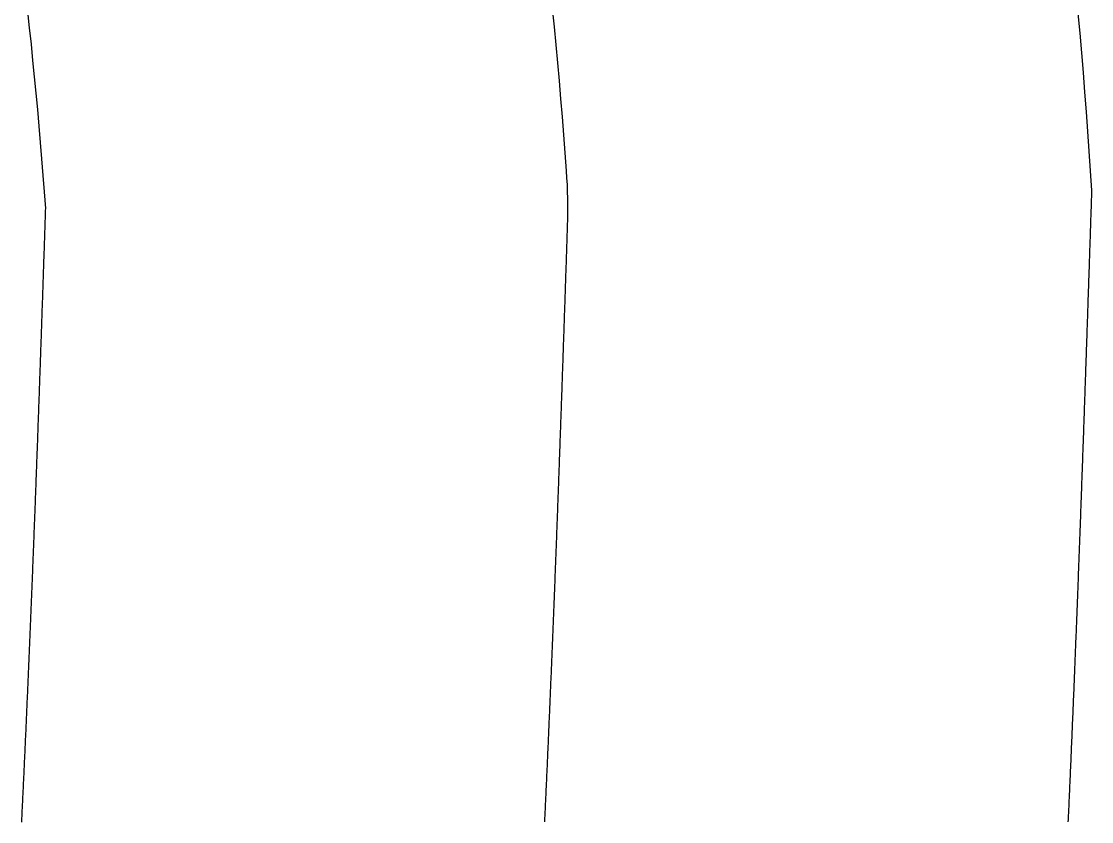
# Model space of a CAD drawing. Extents: x 10 to 206, y -65 to 73.
# Drawn here: x 174.0525 to 174.3208, y -49.8438 to -49.6431 of the extents above; entities that cross this region are included whole.
import ezdxf

# ---------------------------------------------------------------- set-up
doc = ezdxf.new("R2010")
doc.units = 0
doc.header["$LTSCALE"] = 0.5
doc.layers.add('LOGO', color=7, linetype='Continuous')

msp = doc.modelspace()

# ---------------------------------------------------------------- linework, layer by layer
at = {"layer": 'LOGO'}
for points in [[(174.0540836, -49.64060036), (174.05452403, -49.6446954), (174.05495218, -49.64879521), (174.05536803, -49.65289973), (174.05577159, -49.65700889), (174.05616285, -49.66112262), (174.05654181, -49.66524087), (174.05690847, -49.66936356), (174.05726283, -49.67349064), (174.05760488, -49.67762204), (174.05793463, -49.68175769), (174.05825206, -49.68589754), (174.05855719, -49.69004151), (174.05853995, -49.6905588), (174.05852271, -49.69107602), (174.05850546, -49.69159318), (174.05848821, -49.69211026), (174.05847096, -49.69262727), (174.05845371, -49.69314421), (174.05843646, -49.69366108), (174.0584192, -49.69417788), (174.05840195, -49.69469461), (174.05838469, -49.69521126), (174.05836743, -49.69572785), (174.05835016, -49.69624436), (174.05833289, -49.69676081), (174.05831562, -49.69727718), (174.05829835, -49.69779348), (174.05828107, -49.69830971), (174.05826379, -49.69882586), (174.05824651, -49.69934195), (174.05822922, -49.69985797), (174.05821193, -49.70037391), (174.05819464, -49.70088978), (174.05817734, -49.70140558), (174.05816004, -49.70192131), (174.05814273, -49.70243697), (174.05812542, -49.70295255), (174.0581081, -49.70346807), (174.05809078, -49.70398351), (174.05807346, -49.70449888), (174.05805613, -49.70501418), (174.05803879, -49.7055294), (174.05802145, -49.70604456), (174.0580041, -49.70655964), (174.05798675, -49.70707465), (174.05796939, -49.70758959), (174.05795203, -49.70810446), (174.05793466, -49.70861925), (174.05791729, -49.70913397), (174.05789991, -49.70964862), (174.05788252, -49.7101632), (174.05786513, -49.7106777), (174.05784773, -49.71119214), (174.05783032, -49.7117065), (174.05781291, -49.71222078), (174.05779549, -49.712735), (174.05777806, -49.71324914), (174.05776062, -49.71376321), (174.05774317, -49.71427721), (174.0577257, -49.71479114), (174.05770823, -49.71530499), (174.05769074, -49.71581877), (174.05767323, -49.71633249), (174.05765572, -49.71684613), (174.05763819, -49.71735969), (174.05762065, -49.71787319), (174.05760309, -49.71838661), (174.05758552, -49.71889997), (174.05756794, -49.71941325), (174.05755034, -49.71992645), (174.05753273, -49.72043959), (174.05751511, -49.72095265), (174.05749747, -49.72146564), (174.05747982, -49.72197856), (174.05746215, -49.72249141), (174.05744447, -49.72300418), (174.05742677, -49.72351688), (174.05740906, -49.72402951), (174.05739134, -49.72454207), (174.0573736, -49.72505455), (174.05735585, -49.72556696), (174.05733808, -49.7260793), (174.05732029, -49.72659157), (174.05730249, -49.72710376), (174.05728468, -49.72761588), (174.05726685, -49.72812793), (174.057249, -49.7286399), (174.05723114, -49.7291518), (174.05721327, -49.72966363), (174.05719537, -49.73017539), (174.05717747, -49.73068707), (174.05715954, -49.73119868), (174.0571416, -49.73171022), (174.05712365, -49.73222168), (174.05710567, -49.73273307), (174.05708768, -49.73324439), (174.05706968, -49.73375563), (174.05705166, -49.7342668), (174.05703362, -49.7347779), (174.05701556, -49.73528892), (174.05699749, -49.73579987), (174.0569794, -49.73631075), (174.0569613, -49.73682155), (174.05694317, -49.73733228), (174.05692503, -49.73784293), (174.05690687, -49.73835352), (174.0568887, -49.73886402), (174.0568705, -49.73937446), (174.05685229, -49.73988482), (174.05683406, -49.74039511), (174.05681582, -49.74090532), (174.05679755, -49.74141546), (174.05677927, -49.74192552), (174.05676097, -49.74243551), (174.05674265, -49.74294543), (174.05672431, -49.74345527), (174.05670595, -49.74396504), (174.05668758, -49.74447474), (174.05666918, -49.74498436), (174.05665077, -49.7454939), (174.05663234, -49.74600337), (174.05661389, -49.74651277), (174.05659542, -49.74702209), (174.05657693, -49.74753134), (174.05655842, -49.74804052), (174.05653989, -49.74854962), (174.05652134, -49.74905864), (174.05650277, -49.74956759), (174.05648419, -49.75007647), (174.05646558, -49.75058527), (174.05644695, -49.75109399), (174.05642831, -49.75160264), (174.05640964, -49.75211122), (174.05639095, -49.75261972), (174.05637224, -49.75312815), (174.05635351, -49.7536365), (174.05633477, -49.75414478), (174.056316, -49.75465298), (174.05629721, -49.7551611), (174.05627839, -49.75566916), (174.05625956, -49.75617713), (174.05624071, -49.75668503), (174.05622183, -49.75719286), (174.05620294, -49.75770061), (174.05618402, -49.75820828), (174.05616508, -49.75871588), (174.05614612, -49.75922341), (174.05612714, -49.75973086), (174.05610813, -49.76023823), (174.05608911, -49.76074553), (174.05607006, -49.76125275), (174.05605099, -49.7617599), (174.05603189, -49.76226697), (174.05601278, -49.76277396), (174.05599364, -49.76328088), (174.05597448, -49.76378773), (174.0559553, -49.76429449), (174.05593609, -49.76480118), (174.05591687, -49.7653078), (174.05589761, -49.76581434), (174.05587834, -49.7663208), (174.05585904, -49.76682719), (174.05583972, -49.7673335), (174.05582038, -49.76783974), (174.05580101, -49.7683459), (174.05578162, -49.76885198), (174.0557622, -49.76935799), (174.05574276, -49.76986392), (174.0557233, -49.77036977), (174.05570382, -49.77087555), (174.0556843, -49.77138125), (174.05566477, -49.77188688), (174.05564521, -49.77239242), (174.05562563, -49.7728979), (174.05560602, -49.77340329), (174.05558639, -49.77390861), (174.05556673, -49.77441385), (174.05554705, -49.77491901), (174.05552734, -49.7754241), (174.05550761, -49.77592911), (174.05548785, -49.77643405), (174.05546807, -49.77693891), (174.05544826, -49.77744369), (174.05542842, -49.77794839), (174.05540857, -49.77845302), (174.05538868, -49.77895756), (174.05536877, -49.77946204), (174.05534883, -49.77996643), (174.05532887, -49.78047075), (174.05530888, -49.78097499), (174.05528887, -49.78147915), (174.05526883, -49.78198324), (174.05524876, -49.78248725), (174.05522867, -49.78299118), (174.05520855, -49.78349503), (174.0551884, -49.78399881), (174.05516823, -49.78450251), (174.05514803, -49.78500613), (174.0551278, -49.78550967), (174.05510755, -49.78601313), (174.05508727, -49.78651652), (174.05506696, -49.78701983), (174.05504662, -49.78752306), (174.05502626, -49.78802622), (174.05500587, -49.78852929), (174.05498545, -49.78903229), (174.054965, -49.78953521), (174.05494452, -49.79003806), (174.05492402, -49.79054082), (174.05490349, -49.79104351), (174.05488293, -49.79154611), (174.05486234, -49.79204864), (174.05484173, -49.7925511), (174.05482108, -49.79305347), (174.05480041, -49.79355576), (174.05477971, -49.79405798), (174.05475898, -49.79456012), (174.05473822, -49.79506218), (174.05471743, -49.79556416), (174.05469661, -49.79606606), (174.05467577, -49.79656789), (174.05465489, -49.79706963), (174.05463398, -49.7975713), (174.05461305, -49.79807289), (174.05459208, -49.79857439), (174.05457109, -49.79907583), (174.05455006, -49.79957718), (174.05452901, -49.80007845), (174.05450792, -49.80057964), (174.05448681, -49.80108076), (174.05446566, -49.80158179), (174.05444449, -49.80208275), (174.05442328, -49.80258363), (174.05440205, -49.80308443), (174.05438078, -49.80358515), (174.05435948, -49.80408579), (174.05433815, -49.80458635), (174.05431679, -49.80508683), (174.0542954, -49.80558723), (174.05427398, -49.80608755), (174.05425253, -49.8065878), (174.05423104, -49.80708796), (174.05420952, -49.80758804), (174.05418798, -49.80808805), (174.0541664, -49.80858797), (174.05414479, -49.80908782), (174.05412314, -49.80958759), (174.05410147, -49.81008727), (174.05407976, -49.81058688), (174.05405802, -49.8110864), (174.05403625, -49.81158585), (174.05401444, -49.81208522), (174.0539926, -49.8125845), (174.05397073, -49.81308371), (174.05394883, -49.81358284), (174.0539269, -49.81408188), (174.05390493, -49.81458085), (174.05388293, -49.81507974), (174.05386089, -49.81557854), (174.05383882, -49.81607727), (174.05381672, -49.81657591), (174.05379459, -49.81707448), (174.05377242, -49.81757296), (174.05375022, -49.81807137), (174.05372798, -49.81856969), (174.05370571, -49.81906793), (174.05368341, -49.8195661), (174.05366107, -49.82006418), (174.0536387, -49.82056218), (174.05361629, -49.8210601), (174.05359385, -49.82155794), (174.05357138, -49.8220557), (174.05354887, -49.82255338), (174.05352632, -49.82305098), (174.05350374, -49.82354849), (174.05348113, -49.82404593), (174.05345848, -49.82454329), (174.0534358, -49.82504056), (174.05341308, -49.82553775), (174.05339032, -49.82603486), (174.05336753, -49.82653189), (174.05334471, -49.82702884), (174.05332185, -49.82752571), (174.05329895, -49.8280225), (174.05327602, -49.8285192), (174.05325305, -49.82901583), (174.05323004, -49.82951237), (174.053207, -49.83000883), (174.05318392, -49.83050521), (174.05316081, -49.83100151), (174.05313766, -49.83149773), (174.05311447, -49.83199386), (174.05309125, -49.83248992), (174.05306799, -49.83298589), (174.05304469, -49.83348178), (174.05302136, -49.83397759), (174.05299799, -49.83447331), (174.05297458, -49.83496896), (174.05295113, -49.83546452), (174.05292765, -49.83596), (174.05290413, -49.8364554), (174.05288057, -49.83695072), (174.05285698, -49.83744595), (174.05283334, -49.8379411), (174.05280967, -49.83843617), (174.05278596, -49.83893116), (174.05276222, -49.83942607), (174.05273843, -49.83992089), (174.05271461, -49.84041563), (174.05269075, -49.84091029), (174.05266684, -49.84140487), (174.05264291, -49.84189936), (174.05261893, -49.84239377), (174.05259491, -49.8428881), (174.05257085, -49.84338235), (174.05254676, -49.84387651)], [(174.31736484, -49.64113477), (174.31780356, -49.6460593), (174.31822748, -49.65098674), (174.31863661, -49.65591704), (174.31903099, -49.66085015), (174.31941065, -49.66578604), (174.31977561, -49.67072465), (174.3201259, -49.67566594), (174.32046156, -49.68060986), (174.3207826, -49.68555638), (174.32076463, -49.68609704), (174.32074666, -49.6866377), (174.32072868, -49.68717835), (174.32071071, -49.68771901), (174.32069274, -49.68825967), (174.32067476, -49.68880032), (174.32065678, -49.68934098), (174.32063881, -49.68988164), (174.32062083, -49.69042229), (174.32060285, -49.69096295), (174.32058487, -49.6915036), (174.32056689, -49.69204426), (174.3205489, -49.69258491), (174.32053091, -49.69312556), (174.32051293, -49.69366622), (174.32049493, -49.69420687), (174.32047694, -49.69474752), (174.32045894, -49.69528817), (174.32044094, -49.69582882), (174.32042294, -49.69636947), (174.32040494, -49.69691012), (174.32038693, -49.69745077), (174.32036892, -49.69799142), (174.3203509, -49.69853206), (174.32033288, -49.69907271), (174.32031486, -49.69961335), (174.32029683, -49.700154), (174.3202788, -49.70069464), (174.32026076, -49.70123528), (174.32024272, -49.70177592), (174.32022468, -49.70231656), (174.32020663, -49.70285719), (174.32018857, -49.70339783), (174.32017051, -49.70393846), (174.32015245, -49.7044791), (174.32013438, -49.70501973), (174.3201163, -49.70556036), (174.32009822, -49.70610099), (174.32008013, -49.70664162), (174.32006204, -49.70718224), (174.32004394, -49.70772287), (174.32002583, -49.70826349), (174.32000772, -49.70880411), (174.3199896, -49.70934473), (174.31997147, -49.70988535), (174.31995334, -49.71042596), (174.3199352, -49.71096658), (174.31991705, -49.71150719), (174.31989889, -49.7120478), (174.31988073, -49.71258841), (174.31986256, -49.71312902), (174.31984438, -49.71366962), (174.31982619, -49.71421022), (174.319808, -49.71475082), (174.31978979, -49.71529142), (174.31977158, -49.71583202), (174.31975336, -49.71637261), (174.31973513, -49.7169132), (174.31971689, -49.71745379), (174.31969864, -49.71799438), (174.31968039, -49.71853496), (174.31966212, -49.71907554), (174.31964384, -49.71961612), (174.31962556, -49.7201567), (174.31960726, -49.72069727), (174.31958895, -49.72123784), (174.31957064, -49.72177841), (174.31955231, -49.72231898), (174.31953397, -49.72285954), (174.31951562, -49.7234001), (174.31949726, -49.72394066), (174.31947889, -49.72448122), (174.31946051, -49.72502177), (174.31944212, -49.72556232), (174.31942372, -49.72610286), (174.3194053, -49.72664341), (174.31938687, -49.72718395), (174.31936843, -49.72772449), (174.31934998, -49.72826502), (174.31933151, -49.72880555), (174.31931304, -49.72934608), (174.31929455, -49.7298866), (174.31927605, -49.73042713), (174.31925753, -49.73096764), (174.319239, -49.73150816), (174.31922046, -49.73204867), (174.31920191, -49.73258918), (174.31918334, -49.73312968), (174.31916476, -49.73367018), (174.31914616, -49.73421068), (174.31912755, -49.73475117), (174.31910893, -49.73529166), (174.31909029, -49.73583215), (174.31907164, -49.73637263), (174.31905297, -49.73691311), (174.31903429, -49.73745359), (174.31901559, -49.73799406), (174.31899688, -49.73853453), (174.31897815, -49.73907499), (174.31895941, -49.73961545), (174.31894065, -49.74015591), (174.31892187, -49.74069636), (174.31890308, -49.74123681), (174.31888428, -49.74177725), (174.31886545, -49.74231769), (174.31884662, -49.74285812), (174.31882776, -49.74339856), (174.31880889, -49.74393898), (174.31879, -49.7444794), (174.31877109, -49.74501982), (174.31875217, -49.74556024), (174.31873323, -49.74610065), (174.31871427, -49.74664105), (174.3186953, -49.74718145), (174.31867631, -49.74772185), (174.3186573, -49.74826224), (174.31863827, -49.74880262), (174.31861922, -49.74934301), (174.31860016, -49.74988338), (174.31858107, -49.75042376), (174.31856197, -49.75096412), (174.31854285, -49.75150449), (174.31852371, -49.75204484), (174.31850455, -49.7525852), (174.31848537, -49.75312555), (174.31846617, -49.75366589), (174.31844695, -49.75420623), (174.31842772, -49.75474656), (174.31840846, -49.75528689), (174.31838918, -49.75582721), (174.31836988, -49.75636753), (174.31835056, -49.75690784), (174.31833123, -49.75744815), (174.31831187, -49.75798845), (174.31829249, -49.75852875), (174.31827309, -49.75906904), (174.31825366, -49.75960932), (174.31823422, -49.7601496), (174.31821475, -49.76068988), (174.31819527, -49.76123015), (174.31817576, -49.76177041), (174.31815623, -49.76231067), (174.31813668, -49.76285092), (174.3181171, -49.76339117), (174.3180975, -49.76393141), (174.31807788, -49.76447164), (174.31805824, -49.76501187), (174.31803857, -49.7655521), (174.31801889, -49.76609231), (174.31799917, -49.76663252), (174.31797944, -49.76717273), (174.31795968, -49.76771293), (174.3179399, -49.76825312), (174.31792009, -49.76879331), (174.31790026, -49.76933349), (174.31788041, -49.76987367), (174.31786053, -49.77041384), (174.31784063, -49.770954), (174.3178207, -49.77149415), (174.31780075, -49.7720343), (174.31778077, -49.77257445), (174.31776077, -49.77311459), (174.31774074, -49.77365472), (174.31772069, -49.77419484), (174.31770061, -49.77473496), (174.31768051, -49.77527507), (174.31766038, -49.77581517), (174.31764022, -49.77635527), (174.31762004, -49.77689536), (174.31759983, -49.77743545), (174.3175796, -49.77797552), (174.31755933, -49.77851559), (174.31753905, -49.77905566), (174.31751873, -49.77959572), (174.31749839, -49.78013577), (174.31747802, -49.78067581), (174.31745762, -49.78121584), (174.3174372, -49.78175587), (174.31741675, -49.7822959), (174.31739627, -49.78283591), (174.31737576, -49.78337592), (174.31735522, -49.78391592), (174.31733466, -49.78445591), (174.31731407, -49.7849959), (174.31729345, -49.78553588), (174.3172728, -49.78607585), (174.31725212, -49.78661581), (174.31723141, -49.78715577), (174.31721067, -49.78769572), (174.3171899, -49.78823566), (174.31716911, -49.78877559), (174.31714828, -49.78931552), (174.31712743, -49.78985543), (174.31710654, -49.79039535), (174.31708562, -49.79093525), (174.31706468, -49.79147514), (174.3170437, -49.79201503), (174.31702269, -49.79255491), (174.31700165, -49.79309478), (174.31698058, -49.79363465), (174.31695948, -49.7941745), (174.31693835, -49.79471435), (174.31691719, -49.79525419), (174.31689599, -49.79579402), (174.31687477, -49.79633384), (174.31685351, -49.79687366), (174.31683222, -49.79741347), (174.31681089, -49.79795326), (174.31678954, -49.79849305), (174.31676815, -49.79903284), (174.31674673, -49.79957261), (174.31672528, -49.80011238), (174.31670379, -49.80065213), (174.31668227, -49.80119188), (174.31666072, -49.80173162), (174.31663913, -49.80227135), (174.31661751, -49.80281107), (174.31659586, -49.80335079), (174.31657417, -49.80389049), (174.31655245, -49.80443019), (174.31653069, -49.80496988), (174.3165089, -49.80550956), (174.31648708, -49.80604923), (174.31646522, -49.80658889), (174.31644332, -49.80712854), (174.3164214, -49.80766818), (174.31639943, -49.80820782), (174.31637743, -49.80874744), (174.3163554, -49.80928706), (174.31633332, -49.80982667), (174.31631122, -49.81036627), (174.31628907, -49.81090585), (174.3162669, -49.81144543), (174.31624468, -49.811985), (174.31622243, -49.81252456), (174.31620014, -49.81306412), (174.31617782, -49.81360366), (174.31615545, -49.81414319), (174.31613306, -49.81468271), (174.31611062, -49.81522223), (174.31608815, -49.81576173), (174.31606564, -49.81630123), (174.31604309, -49.81684071), (174.3160205, -49.81738018), (174.31599788, -49.81791965), (174.31597521, -49.81845911), (174.31595251, -49.81899855), (174.31592977, -49.81953799), (174.315907, -49.82007741), (174.31588418, -49.82061683), (174.31586132, -49.82115624), (174.31583843, -49.82169563), (174.3158155, -49.82223502), (174.31579252, -49.82277439), (174.31576951, -49.82331376), (174.31574646, -49.82385312), (174.31572337, -49.82439246), (174.31570023, -49.8249318), (174.31567706, -49.82547112), (174.31565385, -49.82601044), (174.3156306, -49.82654974), (174.3156073, -49.82708903), (174.31558397, -49.82762832), (174.31556059, -49.82816759), (174.31553718, -49.82870685), (174.31551372, -49.8292461), (174.31549022, -49.82978534), (174.31546668, -49.83032458), (174.3154431, -49.8308638), (174.31541947, -49.831403), (174.31539581, -49.8319422), (174.3153721, -49.83248139), (174.31534835, -49.83302057), (174.31532456, -49.83355973), (174.31530072, -49.83409889), (174.31527684, -49.83463803), (174.31525292, -49.83517716), (174.31522895, -49.83571629), (174.31520495, -49.8362554), (174.3151809, -49.8367945), (174.3151568, -49.83733359), (174.31513266, -49.83787266), (174.31510848, -49.83841173), (174.31508425, -49.83895078), (174.31505998, -49.83948983), (174.31503567, -49.84002886), (174.31501131, -49.84056788), (174.3149869, -49.84110689), (174.31496245, -49.84164589), (174.31493796, -49.84218487), (174.31491342, -49.84272385), (174.31488884, -49.84326281), (174.31486421, -49.84380176)]]:
    msp.add_lwpolyline(points, dxfattribs=at)
msp.add_lwpolyline([(174.18372839, -49.84383596), (174.18375262, -49.84332168), (174.1837768, -49.84280735), (174.18380094, -49.84229297), (174.18382504, -49.84177854), (174.1838491, -49.84126406), (174.18387312, -49.84074954), (174.18389709, -49.84023497), (174.18392103, -49.83972035), (174.18394492, -49.83920568), (174.18396877, -49.83869096), (174.18399258, -49.8381762), (174.18401635, -49.83766138), (174.18404008, -49.83714652), (174.18406377, -49.83663161), (174.18408741, -49.83611666), (174.18411102, -49.83560165), (174.18413458, -49.8350866), (174.18415811, -49.8345715), (174.1841816, -49.83405635), (174.18420504, -49.83354116), (174.18422845, -49.83302591), (174.18425181, -49.83251062), (174.18427514, -49.83199529), (174.18429843, -49.8314799), (174.18432167, -49.83096447), (174.18434488, -49.83044899), (174.18436805, -49.82993346), (174.18439118, -49.82941789), (174.18441427, -49.82890226), (174.18443733, -49.82838659), (174.18446034, -49.82787088), (174.18448332, -49.82735511), (174.18450625, -49.8268393), (174.18452915, -49.82632344), (174.18455201, -49.82580754), (174.18457484, -49.82529159), (174.18459762, -49.82477559), (174.18462037, -49.82425954), (174.18464308, -49.82374345), (174.18466575, -49.82322731), (174.18468839, -49.82271112), (174.18471099, -49.82219489), (174.18473355, -49.82167861), (174.18475607, -49.82116228), (174.18477856, -49.8206459), (174.18480101, -49.82012948), (174.18482342, -49.81961302), (174.1848458, -49.8190965), (174.18486814, -49.81857994), (174.18489045, -49.81806334), (174.18491272, -49.81754668), (174.18493495, -49.81702998), (174.18495715, -49.81651324), (174.18497931, -49.81599644), (174.18500144, -49.81547961), (174.18502353, -49.81496272), (174.18504558, -49.81444579), (174.1850676, -49.81392881), (174.18508959, -49.81341179), (174.18511154, -49.81289472), (174.18513345, -49.8123776), (174.18515533, -49.81186044), (174.18517718, -49.81134323), (174.18519899, -49.81082598), (174.18522077, -49.81030868), (174.18524251, -49.80979133), (174.18526422, -49.80927394), (174.1852859, -49.80875651), (174.18530754, -49.80823902), (174.18532914, -49.80772149), (174.18535072, -49.80720392), (174.18537226, -49.8066863), (174.18539377, -49.80616863), (174.18541524, -49.80565092), (174.18543668, -49.80513317), (174.18545809, -49.80461536), (174.18547947, -49.80409752), (174.18550081, -49.80357962), (174.18552212, -49.80306169), (174.1855434, -49.8025437), (174.18556464, -49.80202567), (174.18558586, -49.8015076), (174.18560704, -49.80098948), (174.18562819, -49.80047131), (174.18564931, -49.7999531), (174.18567039, -49.79943485), (174.18569145, -49.79891655), (174.18571247, -49.7983982), (174.18573346, -49.79787981), (174.18575442, -49.79736138), (174.18577535, -49.7968429), (174.18579625, -49.79632437), (174.18581712, -49.79580581), (174.18583796, -49.79528719), (174.18585876, -49.79476853), (174.18587954, -49.79424983), (174.18590028, -49.79373108), (174.185921, -49.79321229), (174.18594169, -49.79269345), (174.18596234, -49.79217457), (174.18598297, -49.79165564), (174.18600357, -49.79113667), (174.18602413, -49.79061765), (174.18604467, -49.79009859), (174.18606518, -49.78957949), (174.18608566, -49.78906034), (174.18610611, -49.78854114), (174.18612653, -49.78802191), (174.18614692, -49.78750262), (174.18616729, -49.7869833), (174.18618762, -49.78646393), (174.18620793, -49.78594451), (174.18622821, -49.78542506), (174.18624846, -49.78490555), (174.18626868, -49.78438601), (174.18628888, -49.78386642), (174.18630904, -49.78334678), (174.18632918, -49.7828271), (174.1863493, -49.78230738), (174.18636938, -49.78178762), (174.18638944, -49.78126781), (174.18640947, -49.78074795), (174.18642947, -49.78022806), (174.18644945, -49.77970812), (174.1864694, -49.77918813), (174.18648932, -49.77866811), (174.18650922, -49.77814803), (174.18652909, -49.77762792), (174.18654893, -49.77710776), (174.18656875, -49.77658756), (174.18658854, -49.77606732), (174.18660831, -49.77554703), (174.18662805, -49.7750267), (174.18664776, -49.77450632), (174.18666745, -49.7739859), (174.18668711, -49.77346544), (174.18670675, -49.77294494), (174.18672636, -49.77242439), (174.18674595, -49.7719038), (174.18676552, -49.77138317), (174.18678505, -49.77086249), (174.18680457, -49.77034177), (174.18682406, -49.76982101), (174.18684352, -49.7693002), (174.18686296, -49.76877935), (174.18688238, -49.76825846), (174.18690177, -49.76773753), (174.18692114, -49.76721655), (174.18694049, -49.76669553), (174.18695981, -49.76617447), (174.18697911, -49.76565337), (174.18699838, -49.76513222), (174.18701764, -49.76461103), (174.18703686, -49.7640898), (174.18705607, -49.76356853), (174.18707525, -49.76304721), (174.18709441, -49.76252585), (174.18711355, -49.76200445), (174.18713267, -49.76148301), (174.18715176, -49.76096152), (174.18717083, -49.76043999), (174.18718988, -49.75991842), (174.1872089, -49.75939681), (174.18722791, -49.75887516), (174.18724689, -49.75835346), (174.18726585, -49.75783172), (174.18728479, -49.75730994), (174.18730371, -49.75678812), (174.18732261, -49.75626625), (174.18734148, -49.75574435), (174.18736034, -49.7552224), (174.18737917, -49.75470041), (174.18739799, -49.75417838), (174.18741678, -49.7536563), (174.18743555, -49.75313419), (174.1874543, -49.75261203), (174.18747304, -49.75208983), (174.18749175, -49.75156759), (174.18751044, -49.75104531), (174.18752911, -49.75052299), (174.18754777, -49.75000062), (174.1875664, -49.74947822), (174.18758501, -49.74895577), (174.18760361, -49.74843328), (174.18762218, -49.74791075), (174.18764074, -49.74738818), (174.18765927, -49.74686557), (174.18767779, -49.74634292), (174.18769629, -49.74582022), (174.18771477, -49.74529749), (174.18773323, -49.74477471), (174.18775168, -49.74425189), (174.1877701, -49.74372903), (174.18778851, -49.74320613), (174.1878069, -49.74268319), (174.18782527, -49.74216021), (174.18784363, -49.74163719), (174.18786197, -49.74111413), (174.18788029, -49.74059102), (174.18789859, -49.74006788), (174.18791688, -49.7395447), (174.18793516, -49.73902147), (174.18795342, -49.73849821), (174.18797167, -49.7379749), (174.1879899, -49.73745156), (174.18800812, -49.73692817), (174.18802633, -49.73640475), (174.18804452, -49.73588128), (174.1880627, -49.73535777), (174.18808086, -49.73483423), (174.18809901, -49.73431064), (174.18811715, -49.73378702), (174.18813528, -49.73326335), (174.18815339, -49.73273965), (174.18817149, -49.7322159), (174.18818957, -49.73169212), (174.18820765, -49.73116829), (174.18822571, -49.73064443), (174.18824376, -49.73012053), (174.18826179, -49.72959658), (174.18827982, -49.7290726), (174.18829783, -49.72854858), (174.18831583, -49.72802451), (174.18833382, -49.72750041), (174.1883518, -49.72697627), (174.18836977, -49.72645209), (174.18838772, -49.72592787), (174.18840567, -49.72540361), (174.1884236, -49.72487931), (174.18844152, -49.72435498), (174.18845944, -49.7238306), (174.18847734, -49.72330618), (174.18849523, -49.72278173), (174.18851311, -49.72225724), (174.18853099, -49.7217327), (174.18854885, -49.72120813), (174.1885667, -49.72068352), (174.18858454, -49.72015887), (174.18860238, -49.71963418), (174.1886202, -49.71910945), (174.18863802, -49.71858468), (174.18865582, -49.71805988), (174.18867362, -49.71753503), (174.18869141, -49.71701015), (174.18870919, -49.71648523), (174.18872696, -49.71596027), (174.18874473, -49.71543527), (174.18876248, -49.71491023), (174.18878023, -49.71438516), (174.18879797, -49.71386004), (174.1888157, -49.71333489), (174.18883342, -49.7128097), (174.18885114, -49.71228447), (174.18886885, -49.7117592), (174.18888655, -49.71123389), (174.18890425, -49.71070855), (174.18892194, -49.71018317), (174.18893962, -49.70965775), (174.1889573, -49.70913229), (174.18897497, -49.70860679), (174.18899263, -49.70808125), (174.18901029, -49.70755568), (174.18902794, -49.70703007), (174.18904558, -49.70650442), (174.18906322, -49.70597873), (174.18908085, -49.70545301), (174.18909848, -49.70492724), (174.18911611, -49.70440144), (174.18913372, -49.70387561), (174.18915134, -49.70334973), (174.18916894, -49.70282381), (174.18918655, -49.70229786), (174.18920415, -49.70177187), (174.18922174, -49.70124585), (174.18923933, -49.70071978), (174.18925692, -49.70019368), (174.1892745, -49.69966754), (174.18929208, -49.69914136), (174.18930965, -49.69861515), (174.18932722, -49.6980889), (174.18934479, -49.69756261), (174.18936236, -49.69703628), (174.18937992, -49.69650992), (174.18939748, -49.69598352), (174.18941503, -49.69545708), (174.18943258, -49.69493061), (174.18945013, -49.69440409, 0.026331858), (174.18918363, -49.68062196), (174.18884986, -49.6760878), (174.18850273, -49.6715574), (174.18814221, -49.66703079), (174.1877683, -49.66250801), (174.18738097, -49.65798909), (174.18698021, -49.65347409), (174.186566, -49.64896303), (174.18613832, -49.64445596), (174.18569716, -49.63995291)], format="xyb", dxfattribs=at)

doc.saveas('drawing.dxf')
